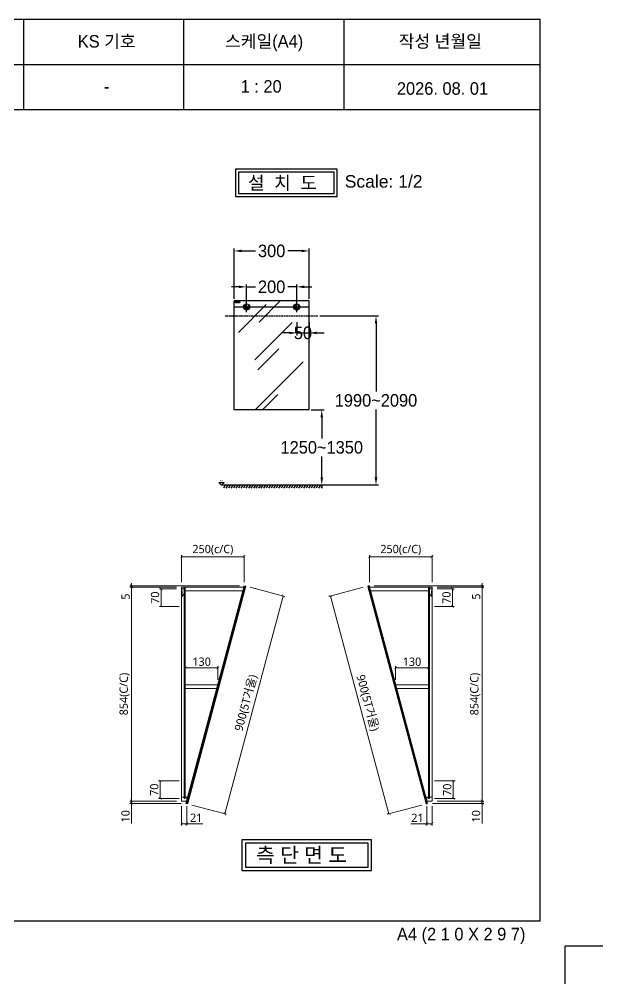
# Model space of a CAD drawing. Header units: millimetres. Extents: x -841 to 8306, y -17476 to -11944.
# Drawn here: x 5978 to 8306, y -17476 to -13626 of the extents above; entities that cross this region are included whole.
import ezdxf
from ezdxf.enums import TextEntityAlignment as Align

# ---------------------------------------------------------------- set-up
doc = ezdxf.new("R2010")
doc.units = ezdxf.units.MM
doc.linetypes.add('CENTER', pattern=[2, 1.25, -0.25, 0.25, -0.25])
doc.linetypes.add('HIDDEN2', pattern=[4.7625, 3.175, -1.5875])
for name, color, linetype in [('3', 4, 'Continuous'), ('Default', 7, 'Continuous'), ('TEXT', 7, 'Continuous'), ('도각라인', 255, 'Continuous'), ('치수선', 7, 'Continuous')]:
    doc.layers.add(name, color=color, linetype=linetype)
doc.layers.add('B-선반', color=4, linetype='Continuous', lineweight=5)
doc.styles.add('____', font='Gulim.ttf')
doc.styles.get("Standard").update_dxf_attribs({"font": 'arial.ttf'})
doc.styles.add('TITLE-S', font='Dotum.ttf')
doc.styles.add('맑은 고딕', font='malgun.ttf')
doc.styles.add('타이틀', font='H2GTRM.TTF', dxfattribs={"height": 25})
doc.dimstyles.new('ISO-10', dxfattribs={"dimtxt": 33, "dimasz": 10, "dimexe": 7, "dimexo": 20, "dimgap": 2, "dimtad": 1, "dimdec": 1, "dimzin": 9, "dimdsep": 46, "dimtxsty": '맑은 고딕', "dimblk": 'ARCHTICK', "dimcen": 2.5, "dimclrd": 5, "dimclre": 5, "dimclrt": 2, "dimadec": 0, "dimazin": 0, "dimtfac": 1, "dimtdec": 1, "dimtmove": 0, "dimatfit": 3, "dimldrblk": 'DOT', "dimfxl": 1, "dimarcsym": 0})
doc.dimstyles.new('MSADIM', dxfattribs={"dimtxt": 33, "dimasz": 17, "dimexe": 10, "dimexo": 7.5, "dimgap": 10, "dimtad": 0, "dimtih": 1, "dimtoh": 1, "dimdec": 0, "dimzin": 1, "dimdsep": 46, "dimtxsty": '____', "dimcen": 11.25, "dimadec": 0, "dimazin": 0, "dimtfac": 1, "dimtdec": 0, "dimtix": 1, "dimtmove": 0, "dimatfit": 3, "dimfxl": 1, "dimtolj": 1, "dimtzin": 1, "dimarcsym": 0})

# ---------------------------------------------------------------- blocks, each defined once
blk = doc.blocks.new('*D165')
at = {"layer": '치수선', "color": 0, "linetype": 'Continuous', "lineweight": -2, "transparency": 16777216}
for p, q in [((7142.7, -15184.7), (7195.2, -15184.7)), ((7185.2, -15214.7), (7185.2, -15299)), ((7185.2, -15454.7), (7185.2, -15370.4)), ((7142.7, -15484.7), (7195.2, -15484.7))]:
    blk.add_line(p, q, dxfattribs=at)
at = {"layer": '치수선', "color": 0, "linetype": 'Continuous', "transparency": 16777216}
for points in [[(7180.2, -15214.7), (7190.2, -15214.7), (7185.2, -15184.7)], [(7180.2, -15454.7), (7190.2, -15454.7), (7185.2, -15484.7)]]:
    blk.add_solid(points, dxfattribs=at)
at = {"layer": '치수선', "color": 0, "linetype": 'Continuous', "transparency": 16777216, "insert": (7185.2, -15334.7), "char_height": 50, "attachment_point": 5, "style": '____'}
blk.add_mtext('\\A1;1250~1350', dxfattribs=at)
blk = doc.blocks.new('*D166')
at = {"layer": '치수선', "color": 0, "linetype": 'Continuous', "lineweight": -2, "transparency": 16777216}
for p, q in [((7177.7, -14809.7), (7411.7, -14809.7)), ((7401.7, -14839.7), (7401.7, -15111.5)), ((7401.7, -15454.7), (7401.7, -15182.9)), ((7192.7, -15484.7), (7411.7, -15484.7))]:
    blk.add_line(p, q, dxfattribs=at)
at = {"layer": '치수선', "color": 0, "linetype": 'Continuous', "transparency": 16777216}
for points in [[(7396.7, -14839.7), (7406.7, -14839.7), (7401.7, -14809.7)], [(7396.7, -15454.7), (7406.7, -15454.7), (7401.7, -15484.7)]]:
    blk.add_solid(points, dxfattribs=at)
at = {"layer": '치수선', "color": 0, "linetype": 'Continuous', "transparency": 16777216, "insert": (7401.7, -15147.2), "char_height": 50, "attachment_point": 5, "style": '____'}
blk.add_mtext('\\A1;1990~2090', dxfattribs=at)
blk = doc.blocks.new('*D167')
at = {"layer": '치수선', "color": 0, "linetype": 'Continuous', "lineweight": -2, "transparency": 16777216}
for p, q in [((6855.2, -14693.7), (6825.2, -14693.7)), ((6885.2, -14794.7), (6885.2, -14683.7)), ((6885.2, -14693.7), (6920.6, -14693.7)), ((7085.2, -14693.7), (7049.8, -14693.7)), ((7085.2, -14794.7), (7085.2, -14683.7)), ((7115.2, -14693.7), (7145.2, -14693.7))]:
    blk.add_line(p, q, dxfattribs=at)
at = {"layer": '치수선', "color": 0, "linetype": 'Continuous', "transparency": 16777216}
for points in [[(6855.2, -14688.7), (6855.2, -14698.7), (6885.2, -14693.7)], [(7115.2, -14688.7), (7115.2, -14698.7), (7085.2, -14693.7)]]:
    blk.add_solid(points, dxfattribs=at)
at = {"layer": '치수선', "color": 0, "linetype": 'Continuous', "transparency": 16777216, "insert": (6985.2, -14693.7), "char_height": 50, "attachment_point": 5, "style": '____'}
blk.add_mtext('\\A1;200', dxfattribs=at)
blk = doc.blocks.new('*D170')
at = {"layer": '치수선', "color": 0, "linetype": 'Continuous', "lineweight": -2, "transparency": 16777216}
for p, q in [((7085.2, -14834.7), (7085.2, -14887.6)), ((7135.2, -14834.7), (7135.2, -14887.6)), ((7055.2, -14877.6), (7025.2, -14877.6)), ((7085.2, -14877.6), (7135.2, -14877.6)), ((7165.2, -14877.6), (7195.2, -14877.6))]:
    blk.add_line(p, q, dxfattribs=at)
at = {"layer": '치수선', "color": 0, "linetype": 'Continuous', "transparency": 16777216}
for points in [[(7055.2, -14872.6), (7055.2, -14882.6), (7085.2, -14877.6)], [(7165.2, -14872.6), (7165.2, -14882.6), (7135.2, -14877.6)]]:
    blk.add_solid(points, dxfattribs=at)
at = {"layer": '치수선', "color": 0, "linetype": 'Continuous', "transparency": 16777216, "insert": (7110.2, -14877.6), "char_height": 50, "attachment_point": 5, "style": '____'}
blk.add_mtext('\\A1;50', dxfattribs=at)
blk = doc.blocks.new('_ArchTick')
at = {"color": 0, "linetype": 'ByBlock', "const_width": 0.15}
blk.add_lwpolyline([(-0.5, -0.5), (0.5, 0.5)], dxfattribs=at)
blk = doc.blocks.new('*D288')
at = {"layer": 'B-선반', "color": 5, "lineweight": 5, "transparency": 16777216}
for p, q in [((7645.6, -15892), (7832.2, -15892)), ((7825.2, -16746.3), (7825.2, -15892)), ((7645.6, -16746.3), (7832.2, -16746.3))]:
    blk.add_line(p, q, dxfattribs=at)
at = {"layer": 'B-선반', "color": 5, "lineweight": 5, "transparency": 16777216, "xscale": 11, "yscale": 11, "zscale": 11}
for p, rotation in [((7825.2, -15892), 90), ((7825.2, -16746.3), 270)]:
    blk.add_blockref('_ArchTick', p, dxfattribs=dict(at, rotation=rotation))
at = {"layer": 'B-선반', "color": 2, "transparency": 16777216, "insert": (7797.7, -16319.2), "char_height": 33, "attachment_point": 5, "rotation": 90, "style": '맑은 고딕'}
blk.add_mtext('854(C/C)', dxfattribs=at)
blk = doc.blocks.new('_Dot')
at = {"color": 0, "linetype": 'ByBlock', "lineweight": -2}
blk.add_line((-0.5, 0), (-1, 0), dxfattribs=at)
at = {"color": 0, "linetype": 'ByBlock', "const_width": 0.5}
blk.add_lwpolyline([(-0.25, 0, 1), (0.25, 0, 1)], format="xyb", close=True, dxfattribs=at)
blk = doc.blocks.new('*D289')
at = {"layer": 'B-선반', "color": 5, "lineweight": 5, "transparency": 16777216}
for p, q in [((7645.6, -16746.3), (7832.2, -16746.3)), ((7825.2, -16746.3), (7825.2, -16735.3)), ((7825.2, -16746.3), (7825.2, -16756.3)), ((7627.2, -16756.3), (7832.2, -16756.3)), ((7825.2, -16756.3), (7825.2, -16836.1))]:
    blk.add_line(p, q, dxfattribs=at)
at = {"layer": 'B-선반', "color": 5, "lineweight": 5, "transparency": 16777216, "xscale": 11, "yscale": 11, "zscale": 11}
for p, rotation in [((7825.2, -16746.3), 270), ((7825.2, -16756.3), 90)]:
    blk.add_blockref('_ArchTick', p, dxfattribs=dict(at, rotation=rotation))
at = {"layer": 'B-선반', "color": 2, "transparency": 16777216, "insert": (7801.1, -16807.2), "char_height": 33, "attachment_point": 5, "rotation": 90, "style": '맑은 고딕'}
blk.add_mtext('10', dxfattribs=at)
blk = doc.blocks.new('*D290')
at = {"layer": 'B-선반', "color": 5, "lineweight": 5, "transparency": 16777216}
for p, q in [((7394.2, -15887), (7832.2, -15887)), ((7645.6, -15892), (7832.2, -15892)), ((7825.2, -15887), (7825.2, -15876)), ((7825.2, -15887), (7825.2, -15892)), ((7825.2, -15892), (7825.2, -15946.3))]:
    blk.add_line(p, q, dxfattribs=at)
at = {"layer": 'B-선반', "color": 5, "lineweight": 5, "transparency": 16777216, "xscale": 11, "yscale": 11, "zscale": 11}
for p, rotation in [((7825.2, -15887), 270), ((7825.2, -15892), 90)]:
    blk.add_blockref('_ArchTick', p, dxfattribs=dict(at, rotation=rotation))
at = {"layer": 'B-선반', "color": 2, "transparency": 16777216, "insert": (7801.4, -15930.2), "char_height": 33, "attachment_point": 5, "rotation": 90, "style": '맑은 고딕'}
blk.add_mtext('5', dxfattribs=at)
blk = doc.blocks.new('*D291')
at = {"layer": 'B-선반', "color": 5, "lineweight": 5, "transparency": 16777216}
for p, q in [((7351.1, -15893.2), (7213.3, -15930.1)), ((7220.1, -15928.3), (7453, -16797.6)), ((7584, -16762.5), (7446.3, -16799.4))]:
    blk.add_line(p, q, dxfattribs=at)
at = {"layer": 'B-선반', "color": 5, "lineweight": 5, "transparency": 16777216, "xscale": 11, "yscale": 11, "zscale": 11}
for p, rotation in [((7220.1, -15928.3), 104.9999999999994), ((7453, -16797.6), 284.9999999999994)]:
    blk.add_blockref('_ArchTick', p, dxfattribs=dict(at, rotation=rotation))
at = {"layer": 'B-선반', "color": 2, "transparency": 16777216, "insert": (7365.9, -16355.1), "char_height": 33, "attachment_point": 5, "rotation": 285, "style": '맑은 고딕'}
blk.add_mtext('900(5T거울)', dxfattribs=at)
blk = doc.blocks.new('*D292')
at = {"layer": 'B-선반', "color": 5, "lineweight": 5, "transparency": 16777216}
for p, q in [((7645.6, -15899.5), (7714, -15899.5)), ((7707, -15899.5), (7707, -15969.5)), ((7634.6, -15969.5), (7714, -15969.5))]:
    blk.add_line(p, q, dxfattribs=at)
at = {"layer": 'B-선반', "color": 5, "lineweight": 5, "transparency": 16777216, "xscale": 11, "yscale": 11, "zscale": 11}
for p, rotation in [((7707, -15899.5), 90), ((7707, -15969.5), 270)]:
    blk.add_blockref('_ArchTick', p, dxfattribs=dict(at, rotation=rotation))
at = {"layer": 'B-선반', "color": 2, "transparency": 16777216, "insert": (7683, -15934.5), "char_height": 33, "attachment_point": 5, "rotation": 90, "style": '맑은 고딕'}
blk.add_mtext('70', dxfattribs=at)
blk = doc.blocks.new('*D293')
at = {"layer": 'B-선반', "color": 5, "lineweight": 5, "transparency": 16777216}
for p, q in [((7634.6, -16666.3), (7717.2, -16666.3)), ((7710.2, -16736.3), (7710.2, -16666.3)), ((7634.6, -16736.3), (7717.2, -16736.3))]:
    blk.add_line(p, q, dxfattribs=at)
at = {"layer": 'B-선반', "color": 5, "lineweight": 5, "transparency": 16777216, "xscale": 11, "yscale": 11, "zscale": 11}
for p, rotation in [((7710.2, -16666.3), 90), ((7710.2, -16736.3), 270)]:
    blk.add_blockref('_ArchTick', p, dxfattribs=dict(at, rotation=rotation))
at = {"layer": 'B-선반', "color": 2, "transparency": 16777216, "insert": (7686.1, -16701.3), "char_height": 33, "attachment_point": 5, "rotation": 90, "style": '맑은 고딕'}
blk.add_mtext('70', dxfattribs=at)
blk = doc.blocks.new('*D294')
at = {"layer": 'B-선반', "color": 5, "lineweight": 5, "transparency": 16777216}
for p, q in [((7480.1, -16262.2), (7480.1, -16207.4)), ((7610.6, -16262.2), (7610.6, -16207.4)), ((7610.6, -16214.4), (7480.1, -16214.4))]:
    blk.add_line(p, q, dxfattribs=at)
at = {"layer": 'B-선반', "color": 5, "lineweight": 5, "transparency": 16777216, "xscale": 11, "yscale": 11, "zscale": 11, "rotation": 180}
blk.add_blockref('_ArchTick', (7480.1, -16214.4), dxfattribs=at)
at = {"layer": 'B-선반', "color": 5, "lineweight": 5, "transparency": 16777216, "xscale": 11, "yscale": 11, "zscale": 11}
blk.add_blockref('_ArchTick', (7610.6, -16214.4), dxfattribs=at)
at = {"layer": 'B-선반', "color": 2, "transparency": 16777216, "insert": (7545.4, -16190.3), "char_height": 33, "attachment_point": 5, "style": '맑은 고딕'}
blk.add_mtext('130', dxfattribs=at)
blk = doc.blocks.new('*D296')
at = {"layer": 'B-선반', "color": 5, "lineweight": 5, "transparency": 16777216}
for p, q in [((7375.6, -15872), (7375.6, -15764.4)), ((7375.6, -15771.4), (7625.6, -15771.4)), ((7625.6, -15872), (7625.6, -15764.4))]:
    blk.add_line(p, q, dxfattribs=at)
at = {"layer": 'B-선반', "color": 5, "lineweight": 5, "transparency": 16777216, "xscale": 11, "yscale": 11, "zscale": 11, "rotation": 180}
blk.add_blockref('_ArchTick', (7375.6, -15771.4), dxfattribs=at)
at = {"layer": 'B-선반', "color": 5, "lineweight": 5, "transparency": 16777216, "xscale": 11, "yscale": 11, "zscale": 11}
blk.add_blockref('_ArchTick', (7625.6, -15771.4), dxfattribs=at)
at = {"layer": 'B-선반', "color": 2, "transparency": 16777216, "insert": (7500.6, -15743.9), "char_height": 33, "attachment_point": 5, "style": '맑은 고딕'}
blk.add_mtext('250(c/C)', dxfattribs=at)
blk = doc.blocks.new('*D308')
at = {"layer": 'B-선반', "color": 5, "lineweight": 5, "transparency": 16777216}
for p, q in [((7604.5, -16766.3), (7604.5, -16844.1)), ((7625.6, -16766.3), (7625.6, -16844.1)), ((7604.5, -16837.1), (7540.8, -16837.1)), ((7625.6, -16837.1), (7604.5, -16837.1))]:
    blk.add_line(p, q, dxfattribs=at)
at = {"layer": 'B-선반', "color": 5, "lineweight": 5, "transparency": 16777216, "xscale": 11, "yscale": 11, "zscale": 11, "rotation": 180}
blk.add_blockref('_ArchTick', (7604.5, -16837.1), dxfattribs=at)
at = {"layer": 'B-선반', "color": 5, "lineweight": 5, "transparency": 16777216, "xscale": 11, "yscale": 11, "zscale": 11}
blk.add_blockref('_ArchTick', (7625.6, -16837.1), dxfattribs=at)
at = {"layer": 'B-선반', "color": 2, "transparency": 16777216, "insert": (7567.1, -16813.2), "char_height": 33, "attachment_point": 5, "style": '맑은 고딕'}
blk.add_mtext('21', dxfattribs=at)
blk = doc.blocks.new('계림마크')
at = {"layer": 'Default', "color": 6}
for points in [[(2240.6, 4512), (2238.4, 4512), (2237.2, 4513.4), (2237.2, 4512), (2235.6, 4512), (2235.6, 4518.1), (2237.2, 4518.1), (2237.2, 4516.7), (2238.4, 4518.1), (2240.6, 4518.1), (2238.1, 4515.1), (2240.6, 4512)], [(2238.6, 4517.7), (2236.9, 4515.7), (2236.9, 4517.7), (2235.9, 4517.7), (2235.9, 4512.4), (2236.9, 4512.4), (2236.9, 4514.4), (2238.6, 4512.4), (2239.8, 4512.4), (2237.6, 4515.1), (2239.8, 4517.7), (2238.6, 4517.7)], [(2238.6, 4517.7), (2236.9, 4515.7), (2236.9, 4517.7), (2235.9, 4517.7), (2235.9, 4512.4), (2236.9, 4512.4), (2236.9, 4514.4), (2238.6, 4512.4), (2239.8, 4512.4), (2237.6, 4515.1), (2239.8, 4517.7), (2238.6, 4517.7)], [(2272.7, 4512.8), (2235.9, 4512.8), (2235.9, 4517.3), (2272.7, 4517.3), (2272.7, 4512.8)], [(2236.3, 4512.7), (2236.5, 4512.7), (2236.5, 4517.4), (2236.3, 4517.4), (2236.3, 4512.7)], [(2238.7, 4512.7), (2239.1, 4512.7), (2237.2, 4515.1), (2239.1, 4517.4), (2238.7, 4517.4), (2236.8, 4515.1), (2238.7, 4512.7)], [(2249.6, 4512), (2247.9, 4512), (2247.9, 4518.1), (2249.6, 4518.1), (2249.6, 4512)], [(2248.3, 4512.4), (2249.3, 4512.4), (2249.3, 4517.7), (2248.3, 4517.7), (2248.3, 4512.4)], [(2248.3, 4512.4), (2249.3, 4512.4), (2249.3, 4517.7), (2248.3, 4517.7), (2248.3, 4512.4)], [(2248.6, 4512.7), (2248.9, 4512.7), (2248.9, 4517.4), (2248.6, 4517.4), (2248.6, 4512.7)], [(2263.7, 4514.3), (2261.8, 4514.3), (2262.8, 4516.9), (2263.7, 4514.3)], [(2263.7, 4514.3), (2261.8, 4514.3), (2262.8, 4516.9), (2263.7, 4514.3)], [(2262.3, 4514.7), (2263.2, 4514.7), (2262.8, 4515.9), (2262.3, 4514.7)], [(2267.1, 4512.1), (2265.8, 4512.1), (2265.8, 4516.7), (2264.2, 4516.7), (2264.2, 4518), (2268.7, 4518), (2268.7, 4516.7), (2267.1, 4516.7), (2267.1, 4512.1)], [(2264.6, 4517.1), (2266.2, 4517.1), (2266.2, 4512.5), (2266.7, 4512.5), (2266.7, 4517.1), (2268.3, 4517.1), (2268.3, 4517.6), (2264.6, 4517.6), (2264.6, 4517.1)], [(2264.6, 4517.1), (2266.2, 4517.1), (2266.2, 4512.5), (2266.7, 4512.5), (2266.7, 4517.1), (2268.3, 4517.1), (2268.3, 4517.6), (2264.6, 4517.6), (2264.6, 4517.1)], [(2273, 4512.1), (2271.8, 4512.1), (2271.8, 4514.4), (2269.8, 4514.4), (2269.8, 4512.1), (2268.5, 4512.1), (2268.5, 4518), (2269.8, 4518), (2269.8, 4515.7), (2271.8, 4515.7), (2271.8, 4518), (2273, 4518), (2273, 4512.1)], [(2272.1, 4517.6), (2272.1, 4515.3), (2269.5, 4515.3), (2269.5, 4517.6), (2268.9, 4517.6), (2268.9, 4512.5), (2269.5, 4512.5), (2269.5, 4514.7), (2272.1, 4514.7), (2272.1, 4512.5), (2272.7, 4512.5), (2272.7, 4517.6), (2272.1, 4517.6)], [(2272.1, 4517.6), (2272.1, 4515.3), (2269.5, 4515.3), (2269.5, 4517.6), (2268.9, 4517.6), (2268.9, 4512.5), (2269.5, 4512.5), (2269.5, 4514.7), (2272.1, 4514.7), (2272.1, 4512.5), (2272.7, 4512.5), (2272.7, 4517.6), (2272.1, 4517.6)]]:
    blk.add_lwpolyline(points, dxfattribs=at)
for points in [[(2243.9, 4512), (2242.1, 4512, -0.185769), (2240.6, 4512.6, -0.215407), (2239.9, 4514.1), (2239.9, 4518.1), (2243.9, 4518.1), (2243.9, 4516.4), (2241.6, 4516.4), (2241.6, 4516), (2243.9, 4516), (2243.9, 4514.3), (2241.6, 4514.3), (2241.6, 4514.1), (2241.8, 4513.8), (2242.1, 4513.7), (2243.9, 4513.7), (2243.9, 4512)], [(2240.3, 4514.1, 0.215228), (2240.8, 4512.9, 0.185488), (2242.1, 4512.4), (2243.6, 4512.4), (2243.6, 4513.4), (2242.1, 4513.4, -0.180189), (2241.5, 4513.6, -0.222321), (2241.3, 4514.1), (2241.3, 4514.7), (2243.6, 4514.7), (2243.6, 4515.6), (2241.3, 4515.6), (2241.3, 4516.8), (2243.6, 4516.8), (2243.6, 4517.7), (2240.3, 4517.7), (2240.3, 4514.1)], [(2240.3, 4514.1, 0.215228), (2240.8, 4512.9, 0.185488), (2242.1, 4512.4), (2243.6, 4512.4), (2243.6, 4513.4), (2242.1, 4513.4, -0.180189), (2241.5, 4513.6, -0.222321), (2241.3, 4514.1), (2241.3, 4514.7), (2243.6, 4514.7), (2243.6, 4515.6), (2241.3, 4515.6), (2241.3, 4516.8), (2243.6, 4516.8), (2243.6, 4517.7), (2240.3, 4517.7), (2240.3, 4514.1)], [(2240.6, 4517.4), (2240.6, 4514.1, 0.215297), (2241.1, 4513.1, 0.18557), (2242.1, 4512.7), (2243.2, 4512.7), (2243.2, 4513), (2242.1, 4513, -0.180276), (2241.3, 4513.3, -0.221546), (2240.9, 4514.1), (2240.9, 4515), (2243.2, 4515), (2243.2, 4515.3), (2240.9, 4515.3), (2240.9, 4517.1), (2243.2, 4517.1), (2243.2, 4517.4), (2240.6, 4517.4)], [(2247.9, 4512), (2246.1, 4512, -0.185189), (2244.6, 4512.6, -0.215311), (2243.9, 4514.1), (2243.9, 4518.1), (2245.6, 4518.1), (2245.6, 4514.1, 0.222786), (2245.7, 4513.8), (2246.1, 4513.7), (2247.9, 4513.7), (2247.9, 4512)], [(2246.1, 4513.2), (2246.1, 4513.4, -0.179417), (2245.5, 4513.6, -0.22152), (2245.3, 4514.1), (2245.3, 4517.7), (2244.3, 4517.7), (2244.3, 4514.1, 0.21517), (2244.8, 4512.9, 0.18522), (2246.1, 4512.4), (2247.6, 4512.4), (2247.6, 4513.4), (2246.1, 4513.4), (2246.1, 4513.2)], [(2246.1, 4513.2), (2246.1, 4513.4, -0.179417), (2245.5, 4513.6, -0.22152), (2245.3, 4514.1), (2245.3, 4517.7), (2244.3, 4517.7), (2244.3, 4514.1, 0.21517), (2244.8, 4512.9, 0.18522), (2246.1, 4512.4), (2247.6, 4512.4), (2247.6, 4513.4), (2246.1, 4513.4), (2246.1, 4513.2)], [(2244.6, 4517.4), (2244.6, 4514.1, 0.215179), (2245, 4513.1, 0.185004), (2246.1, 4512.7), (2247.2, 4512.7), (2247.2, 4513), (2246.1, 4513), (2246.1, 4513.2), (2246.1, 4513, -0.1791), (2245.3, 4513.3, -0.221092), (2244.9, 4514.1), (2244.9, 4517.4), (2244.6, 4517.4)], [(2255.7, 4512), (2254, 4512), (2254, 4516.2), (2253.9, 4516.3, 0.356352), (2253.6, 4516.3), (2253.5, 4516.2), (2253.5, 4512), (2251.8, 4512), (2251.8, 4516.2), (2251.7, 4516.3, 0.342147), (2251.4, 4516.3), (2251.3, 4516.2), (2251.3, 4512), (2249.6, 4512), (2249.6, 4516.2, -0.607869), (2252.7, 4517.8, -0.360587), (2255.1, 4517.5, -0.201389), (2255.7, 4516.2), (2255.7, 4512)], [(2254.9, 4517.3, 0.406879), (2252.7, 4517.3, 0.405211), (2250.4, 4517.3, 0.201727), (2250, 4516.2), (2250, 4512.4), (2251, 4512.4), (2251, 4516.2, -0.204489), (2251.1, 4516.6, -0.385356), (2252, 4516.6, -0.198489), (2252.2, 4516.2), (2252.2, 4512.4), (2253.1, 4512.4), (2253.1, 4516.2, -0.20324), (2253.3, 4516.6, -0.387945), (2254.2, 4516.6, -0.198224), (2254.4, 4516.2), (2254.4, 4512.4), (2255.3, 4512.4), (2255.3, 4516.2, 0.201192), (2254.9, 4517.3), (2254.9, 4517.3)], [(2254.9, 4517.3, 0.406879), (2252.7, 4517.3, 0.405211), (2250.4, 4517.3, 0.201727), (2250, 4516.2), (2250, 4512.4), (2251, 4512.4), (2251, 4516.2, -0.204489), (2251.1, 4516.6, -0.385356), (2252, 4516.6, -0.198489), (2252.2, 4516.2), (2252.2, 4512.4), (2253.1, 4512.4), (2253.1, 4516.2, -0.20324), (2253.3, 4516.6, -0.387945), (2254.2, 4516.6, -0.198224), (2254.4, 4516.2), (2254.4, 4512.4), (2255.3, 4512.4), (2255.3, 4516.2, 0.201192), (2254.9, 4517.3), (2254.9, 4517.3)], [(2254.7, 4512.7), (2255, 4512.7), (2255, 4516.2, 0.201184), (2254.6, 4517), (2254.9, 4517.3), (2254.6, 4517, 0.391565), (2252.9, 4517), (2252.7, 4516.8), (2252.4, 4517, 0.390961), (2250.7, 4517, 0.201686), (2250.3, 4516.2), (2250.3, 4512.7), (2250.6, 4512.7), (2250.6, 4516.2, -0.201752), (2250.9, 4516.8, -0.39556), (2252.2, 4516.8, -0.200441), (2252.5, 4516.2), (2252.5, 4512.7), (2252.8, 4512.7), (2252.8, 4516.2, -0.201428), (2253.1, 4516.8, -0.394328), (2254.4, 4516.8, -0.198157), (2254.7, 4516.2), (2254.7, 4512.7)], [(2258.9, 4512.1), (2256.3, 4512.1), (2256.3, 4518), (2259, 4518, -0.413496), (2260.7, 4516.3, -0.17933), (2260.3, 4515.1, -0.187749), (2260.8, 4513.9, -0.413533), (2258.9, 4512.1)], [(2259.8, 4515.1, 0.248434), (2260.4, 4516.3, 0.413464), (2259, 4517.7), (2256.6, 4517.7), (2256.6, 4512.5), (2258.9, 4512.5, 0.413601), (2260.4, 4513.9, 0.254136), (2259.8, 4515.1)], [(2259.8, 4515.1, 0.248434), (2260.4, 4516.3, 0.413464), (2259, 4517.7), (2256.6, 4517.7), (2256.6, 4512.5), (2258.9, 4512.5, 0.413601), (2260.4, 4513.9, 0.254136), (2259.8, 4515.1)], [(2258.9, 4515.4), (2257.2, 4515.4), (2257.2, 4517.1), (2259, 4517.1, -1.009647), (2258.9, 4515.4)], [(2258.9, 4515.4), (2257.2, 4515.4), (2257.2, 4517.1), (2259, 4517.1, -1.009647), (2258.9, 4515.4)], [(2257.2, 4514.9), (2258.9, 4514.9, -0.999219), (2258.9, 4513), (2257.2, 4513), (2257.2, 4514.9)], [(2257.2, 4514.9), (2258.9, 4514.9, -0.999219), (2258.9, 4513), (2257.2, 4513), (2257.2, 4514.9)], [(2257.6, 4515.8), (2258.9, 4515.8, 1.01023), (2259, 4516.7), (2257.6, 4516.7), (2257.6, 4515.8)], [(2257.6, 4513.4), (2258.9, 4513.4, 0.998821), (2258.9, 4514.5), (2257.6, 4514.5), (2257.6, 4513.4)], [(2265.5, 4512.1), (2264.1, 4512.1), (2263.7, 4513.4), (2261.9, 4513.4), (2261.4, 4512.1), (2260, 4512.1), (2262, 4517.3), (2262.1, 4517.6, -0.39349), (2263.1, 4517.9, -0.161658), (2263.5, 4517.6), (2263.6, 4517.3), (2265.5, 4512.1)], [(2263.2, 4517.4), (2262.9, 4517.6, 0.213123), (2262.6, 4517.6), (2262.4, 4517.4), (2262.3, 4517.2), (2260.5, 4512.5), (2261.1, 4512.5), (2261.6, 4513.7), (2263.9, 4513.7), (2264.4, 4512.5), (2265, 4512.5), (2263.2, 4517.2), (2263.2, 4517.4)], [(2263.2, 4517.4), (2262.9, 4517.6, 0.213123), (2262.6, 4517.6), (2262.4, 4517.4), (2262.3, 4517.2), (2260.5, 4512.5), (2261.1, 4512.5), (2261.6, 4513.7), (2263.9, 4513.7), (2264.4, 4512.5), (2265, 4512.5), (2263.2, 4517.2), (2263.2, 4517.4)]]:
    blk.add_lwpolyline(points, format="xyb", dxfattribs=at)
blk = doc.blocks.new('*D346')
at = {"layer": 'B-선반', "color": 5, "lineweight": 5, "transparency": 16777216}
for p, q in [((6605.6, -15892), (6418.9, -15892)), ((6425.9, -16746.3), (6425.9, -15892)), ((6605.6, -16746.3), (6418.9, -16746.3))]:
    blk.add_line(p, q, dxfattribs=at)
at = {"layer": 'B-선반', "color": 5, "lineweight": 5, "transparency": 16777216, "xscale": 11, "yscale": 11, "zscale": 11}
for p, rotation in [((6425.9, -15892), 90), ((6425.9, -16746.3), 270)]:
    blk.add_blockref('_ArchTick', p, dxfattribs=dict(at, rotation=rotation))
at = {"layer": 'B-선반', "color": 2, "transparency": 16777216, "insert": (6398.4, -16319.2), "char_height": 33, "attachment_point": 5, "rotation": 90, "style": '맑은 고딕'}
blk.add_mtext('854(C/C)', dxfattribs=at)
blk = doc.blocks.new('*D347')
at = {"layer": 'B-선반', "color": 5, "lineweight": 5, "transparency": 16777216}
for p, q in [((6605.6, -16746.3), (6418.9, -16746.3)), ((6425.9, -16746.3), (6425.9, -16735.3)), ((6425.9, -16746.3), (6425.9, -16756.3)), ((6624, -16756.3), (6418.9, -16756.3)), ((6425.9, -16756.3), (6425.9, -16836.1))]:
    blk.add_line(p, q, dxfattribs=at)
at = {"layer": 'B-선반', "color": 5, "lineweight": 5, "transparency": 16777216, "xscale": 11, "yscale": 11, "zscale": 11}
for p, rotation in [((6425.9, -16746.3), 270), ((6425.9, -16756.3), 90)]:
    blk.add_blockref('_ArchTick', p, dxfattribs=dict(at, rotation=rotation))
at = {"layer": 'B-선반', "color": 2, "transparency": 16777216, "insert": (6401.8, -16807.2), "char_height": 33, "attachment_point": 5, "rotation": 90, "style": '맑은 고딕'}
blk.add_mtext('10', dxfattribs=at)
blk = doc.blocks.new('*D348')
at = {"layer": 'B-선반', "color": 5, "lineweight": 5, "transparency": 16777216}
for p, q in [((6856.9, -15887), (6418.9, -15887)), ((6605.6, -15892), (6418.9, -15892)), ((6425.9, -15887), (6425.9, -15876)), ((6425.9, -15887), (6425.9, -15892)), ((6425.9, -15892), (6425.9, -15946.3))]:
    blk.add_line(p, q, dxfattribs=at)
at = {"layer": 'B-선반', "color": 5, "lineweight": 5, "transparency": 16777216, "xscale": 11, "yscale": 11, "zscale": 11}
for p, rotation in [((6425.9, -15887), 270), ((6425.9, -15892), 90)]:
    blk.add_blockref('_ArchTick', p, dxfattribs=dict(at, rotation=rotation))
at = {"layer": 'B-선반', "color": 2, "transparency": 16777216, "insert": (6402.2, -15930.2), "char_height": 33, "attachment_point": 5, "rotation": 90, "style": '맑은 고딕'}
blk.add_mtext('5', dxfattribs=at)
blk = doc.blocks.new('*D349')
at = {"layer": 'B-선반', "color": 5, "lineweight": 5, "transparency": 16777216}
for p, q in [((6900.1, -15893.2), (7037.8, -15930.1)), ((7031.1, -15928.3), (6798.1, -16797.6)), ((6667.2, -16762.5), (6804.9, -16799.4))]:
    blk.add_line(p, q, dxfattribs=at)
at = {"layer": 'B-선반', "color": 5, "lineweight": 5, "transparency": 16777216, "xscale": 11, "yscale": 11, "zscale": 11}
for p, rotation in [((7031.1, -15928.3), 75.00000000000061), ((6798.1, -16797.6), 255.0000000000006)]:
    blk.add_blockref('_ArchTick', p, dxfattribs=dict(at, rotation=rotation))
at = {"layer": 'B-선반', "color": 2, "transparency": 16777216, "insert": (6885.3, -16355.1), "char_height": 33, "attachment_point": 5, "rotation": 75, "style": '맑은 고딕'}
blk.add_mtext('900(5T거울)', dxfattribs=at)
blk = doc.blocks.new('*D350')
at = {"layer": 'B-선반', "color": 5, "lineweight": 5, "transparency": 16777216}
for p, q in [((6605.6, -15899.5), (6537.2, -15899.5)), ((6544.2, -15899.5), (6544.2, -15969.5)), ((6616.6, -15969.5), (6537.2, -15969.5))]:
    blk.add_line(p, q, dxfattribs=at)
at = {"layer": 'B-선반', "color": 5, "lineweight": 5, "transparency": 16777216, "xscale": 11, "yscale": 11, "zscale": 11}
for p, rotation in [((6544.2, -15899.5), 90), ((6544.2, -15969.5), 270)]:
    blk.add_blockref('_ArchTick', p, dxfattribs=dict(at, rotation=rotation))
at = {"layer": 'B-선반', "color": 2, "transparency": 16777216, "insert": (6520.1, -15934.5), "char_height": 33, "attachment_point": 5, "rotation": 90, "style": '맑은 고딕'}
blk.add_mtext('70', dxfattribs=at)
blk = doc.blocks.new('*D351')
at = {"layer": 'B-선반', "color": 5, "lineweight": 5, "transparency": 16777216}
for p, q in [((6616.6, -16666.3), (6534, -16666.3)), ((6541, -16736.3), (6541, -16666.3)), ((6616.6, -16736.3), (6534, -16736.3))]:
    blk.add_line(p, q, dxfattribs=at)
at = {"layer": 'B-선반', "color": 5, "lineweight": 5, "transparency": 16777216, "xscale": 11, "yscale": 11, "zscale": 11}
for p, rotation in [((6541, -16666.3), 90), ((6541, -16736.3), 270)]:
    blk.add_blockref('_ArchTick', p, dxfattribs=dict(at, rotation=rotation))
at = {"layer": 'B-선반', "color": 2, "transparency": 16777216, "insert": (6517, -16701.3), "char_height": 33, "attachment_point": 5, "rotation": 90, "style": '맑은 고딕'}
blk.add_mtext('70', dxfattribs=at)
blk = doc.blocks.new('*D352')
at = {"layer": 'B-선반', "color": 5, "lineweight": 5, "transparency": 16777216}
for p, q in [((6640.6, -16262.2), (6640.6, -16207.4)), ((6771, -16262.2), (6771, -16207.4)), ((6640.6, -16214.4), (6771, -16214.4))]:
    blk.add_line(p, q, dxfattribs=at)
at = {"layer": 'B-선반', "color": 5, "lineweight": 5, "transparency": 16777216, "xscale": 11, "yscale": 11, "zscale": 11, "rotation": 180}
blk.add_blockref('_ArchTick', (6640.6, -16214.4), dxfattribs=at)
at = {"layer": 'B-선반', "color": 5, "lineweight": 5, "transparency": 16777216, "xscale": 11, "yscale": 11, "zscale": 11}
blk.add_blockref('_ArchTick', (6771, -16214.4), dxfattribs=at)
at = {"layer": 'B-선반', "color": 2, "transparency": 16777216, "insert": (6705.8, -16190.3), "char_height": 33, "attachment_point": 5, "style": '맑은 고딕'}
blk.add_mtext('130', dxfattribs=at)
blk = doc.blocks.new('*D353')
at = {"layer": 'B-선반', "color": 5, "lineweight": 5, "transparency": 16777216}
for p, q in [((6625.6, -15872), (6625.6, -15764.4)), ((6875.6, -15771.4), (6625.6, -15771.4)), ((6875.6, -15872), (6875.6, -15764.4))]:
    blk.add_line(p, q, dxfattribs=at)
at = {"layer": 'B-선반', "color": 5, "lineweight": 5, "transparency": 16777216, "xscale": 11, "yscale": 11, "zscale": 11, "rotation": 180}
blk.add_blockref('_ArchTick', (6625.6, -15771.4), dxfattribs=at)
at = {"layer": 'B-선반', "color": 5, "lineweight": 5, "transparency": 16777216, "xscale": 11, "yscale": 11, "zscale": 11}
blk.add_blockref('_ArchTick', (6875.6, -15771.4), dxfattribs=at)
at = {"layer": 'B-선반', "color": 2, "transparency": 16777216, "insert": (6750.6, -15743.9), "char_height": 33, "attachment_point": 5, "style": '맑은 고딕'}
blk.add_mtext('250(c/C)', dxfattribs=at)
blk = doc.blocks.new('*D345')
at = {"layer": 'B-선반', "color": 5, "lineweight": 5, "transparency": 16777216}
for p, q in [((6625.6, -16766.3), (6625.6, -16844.1)), ((6646.7, -16766.3), (6646.7, -16844.1)), ((6625.6, -16837.1), (6646.7, -16837.1)), ((6646.7, -16837.1), (6710.4, -16837.1))]:
    blk.add_line(p, q, dxfattribs=at)
at = {"layer": 'B-선반', "color": 5, "lineweight": 5, "transparency": 16777216, "xscale": 11, "yscale": 11, "zscale": 11, "rotation": 180}
blk.add_blockref('_ArchTick', (6625.6, -16837.1), dxfattribs=at)
at = {"layer": 'B-선반', "color": 5, "lineweight": 5, "transparency": 16777216, "xscale": 11, "yscale": 11, "zscale": 11}
blk.add_blockref('_ArchTick', (6646.7, -16837.1), dxfattribs=at)
at = {"layer": 'B-선반', "color": 2, "transparency": 16777216, "insert": (6684, -16813.2), "char_height": 33, "attachment_point": 5, "style": '맑은 고딕'}
blk.add_mtext('21', dxfattribs=at)
blk = doc.blocks.new('*D354')
at = {"layer": '치수선', "color": 0, "linetype": 'Continuous', "lineweight": -2, "transparency": 16777216}
for p, q in [((6835.2, -14742), (6835.2, -14540.4)), ((6865.2, -14550.4), (6920.6, -14550.4)), ((7105.2, -14550.4), (7049.8, -14550.4)), ((7135.2, -14742), (7135.2, -14540.4))]:
    blk.add_line(p, q, dxfattribs=at)
at = {"layer": '치수선', "color": 0, "linetype": 'Continuous', "transparency": 16777216}
for points in [[(6865.2, -14545.4), (6865.2, -14555.4), (6835.2, -14550.4)], [(7105.2, -14545.4), (7105.2, -14555.4), (7135.2, -14550.4)]]:
    blk.add_solid(points, dxfattribs=at)
at = {"layer": '치수선', "color": 0, "linetype": 'Continuous', "transparency": 16777216, "insert": (6985.2, -14550.4), "char_height": 50, "attachment_point": 5, "style": '____'}
blk.add_mtext('\\A1;300', dxfattribs=at)

msp = doc.modelspace()

# ---------------------------------------------------------------- linework, layer by layer
for p, q in [((7135.21, -14774.53), (6835.21, -14774.53)), ((6785.21, -15484.72), (6774.6, -15474.11)), ((6774.6, -15474.11), (6795.81, -15474.11)), ((6785.21, -15484.72), (6795.81, -15474.11)), ((6800.21, -15484.72), (6792.71, -15497.22)), ((6810.21, -15484.72), (6802.71, -15497.22)), ((6820.21, -15484.72), (6812.71, -15497.22)), ((6830.21, -15484.72), (6822.71, -15497.22)), ((6840.21, -15484.72), (6832.71, -15497.22)), ((6850.21, -15484.72), (6842.71, -15497.22)), ((6860.21, -15484.72), (6852.71, -15497.22)), ((6870.21, -15484.72), (6862.71, -15497.22)), ((6880.21, -15484.72), (6872.71, -15497.22)), ((6890.21, -15484.72), (6882.71, -15497.22)), ((6900.21, -15484.72), (6892.71, -15497.22)), ((6910.21, -15484.72), (6902.71, -15497.22)), ((6920.21, -15484.72), (6912.71, -15497.22)), ((6930.21, -15484.72), (6922.71, -15497.22)), ((6940.21, -15484.72), (6932.71, -15497.22)), ((6950.21, -15484.72), (6942.71, -15497.22)), ((6960.21, -15484.72), (6952.71, -15497.22)), ((6970.21, -15484.72), (6962.71, -15497.22)), ((6980.21, -15484.72), (6972.71, -15497.22)), ((6990.21, -15484.72), (6982.71, -15497.22)), ((7000.21, -15484.72), (6992.71, -15497.22)), ((7010.21, -15484.72), (7002.71, -15497.22)), ((7020.21, -15484.72), (7012.71, -15497.22)), ((7030.21, -15484.72), (7022.71, -15497.22)), ((7040.21, -15484.72), (7032.71, -15497.22)), ((7050.21, -15484.72), (7042.71, -15497.22)), ((7060.21, -15484.72), (7052.71, -15497.22)), ((7070.21, -15484.72), (7062.71, -15497.22)), ((7080.21, -15484.72), (7072.71, -15497.22)), ((7090.21, -15484.72), (7082.71, -15497.22)), ((7100.21, -15484.72), (7092.71, -15497.22)), ((7110.21, -15484.72), (7102.71, -15497.22)), ((7120.21, -15484.72), (7112.71, -15497.22)), ((7130.21, -15484.72), (7122.71, -15497.22)), ((7140.21, -15484.72), (7132.71, -15497.22)), ((7150.21, -15484.72), (7142.71, -15497.22)), ((7160.21, -15484.72), (7152.71, -15497.22)), ((7170.21, -15484.72), (7162.71, -15497.22)), ((7180.21, -15484.72), (7172.71, -15497.22)), ((7185.21, -15493.05), (7182.71, -15497.22)), ((7185.21, -15484.72), (7185.21, -15497.22))]:
    msp.add_line(p, q)
at = {"color": 3, "linetype": 'CENTER', "ltscale": 10}
msp.add_line((6800.21, -14809.72), (7170.21, -14809.72), dxfattribs=at)
at = {"color": 3}
for points in [[(7247.13, -14224.46), (6840.47, -14224.46), (6840.47, -14332.88), (7247.13, -14332.88)], [(7235.13, -14236.46), (6852.47, -14236.46), (6852.47, -14320.88), (7235.13, -14320.88)], [(7384.34, -16901.32), (6866.83, -16901.32), (6866.83, -17023.3), (7384.34, -17023.3)], [(7370.84, -16914.82), (6880.33, -16914.82), (6880.33, -17009.8), (7370.84, -17009.8)]]:
    msp.add_lwpolyline(points, close=True, dxfattribs=at)
msp.add_lwpolyline([(7185.21, -15484.72), (6785.21, -15484.72)])
at = {"ltscale": 10}
for centre in [(6885.21, -14774.53), (7085.21, -14774.53)]:
    msp.add_circle(centre, 12.5, dxfattribs=at)
at = {"color": 4, "linetype": 'HIDDEN2', "ltscale": 10}
for centre in [(6885.21, -14774.53), (7085.21, -14774.53)]:
    msp.add_circle(centre, 8.75, dxfattribs=at)
at = {"color": 5, "linetype": 'HIDDEN2', "ltscale": 10}
for centre in [(6885.21, -14774.53), (7085.21, -14774.53)]:
    msp.add_circle(centre, 7.25, dxfattribs=at)
at = {"color": 6, "ltscale": 10}
for centre, radius in [((6881.96, -14774.53), 1.25), ((6888.46, -14774.53), 1.75), ((7081.96, -14774.53), 1.75), ((7088.46, -14774.53), 1.25)]:
    msp.add_circle(centre, radius, dxfattribs=at)
at = {"layer": '3', "ltscale": 3}
for p, q in [((7135.21, -14749.53), (6835.21, -14749.53)), ((6835.21, -15184.72), (6835.21, -14749.53)), ((6852.38, -14875.68), (6963.43, -14764.62)), ((6934.86, -14834.42), (7019.75, -14749.53)), ((7135.21, -15184.72), (7135.21, -14749.53)), ((6918.8, -14984.74), (7067.09, -14836.45)), ((6929.73, -15025.53), (7014.32, -14940.94)), ((6918.88, -15184.72), (7111.05, -14992.56)), ((6948.72, -15184.72), (7009.52, -15123.92)), ((7135.21, -15184.72), (6835.21, -15184.72)), ((6880.79, -15888.02), (6647.85, -16757.35)), ((7370.38, -15888.02), (7603.32, -16757.35))]:
    msp.add_line(p, q, dxfattribs=at)
for points in [[(6647.85, -16757.35), (6643.99, -16756.32), (6876.93, -15886.98), (6880.79, -15888.02), (6881.5, -15889.24), (6649.08, -16756.65)], [(7603.32, -16757.35), (7607.18, -16756.32), (7374.25, -15886.98), (7370.38, -15888.02), (7369.68, -15889.24), (7602.1, -16756.65)]]:
    msp.add_lwpolyline(points, close=True, dxfattribs=at)
at = {"layer": 'B-선반', "color": 30}
for p, q in [((6875.59, -15891.98), (6625.59, -15891.98)), ((6625.59, -16746.32), (6625.59, -15891.98)), ((6640.59, -15899.48), (6625.59, -15899.48)), ((6636.59, -16736.32), (6636.59, -15891.98)), ((6640.59, -16736.32), (6640.59, -15891.98)), ((6640.59, -15906.98), (6640.59, -15899.48)), ((6875.59, -15891.98), (6646.67, -16746.32)), ((7375.59, -15891.98), (7625.59, -15891.98)), ((7375.59, -15891.98), (7604.5, -16746.32)), ((7610.59, -16736.32), (7610.59, -15891.98)), ((7610.59, -15899.48), (7625.59, -15899.48)), ((7610.59, -15906.98), (7610.59, -15899.48)), ((7614.59, -16736.32), (7614.59, -15891.98)), ((7625.59, -16746.32), (7625.59, -15891.98)), ((6640.59, -15906.98), (6775.59, -15906.98)), ((6871.57, -15906.98), (6640.59, -15906.98)), ((7379.61, -15906.98), (7610.59, -15906.98)), ((7610.59, -15906.98), (7475.59, -15906.98)), ((6640.59, -15969.48), (6636.59, -15969.48)), ((7610.59, -15969.48), (7614.59, -15969.48)), ((6640.59, -16282.15), (6771.04, -16282.15)), ((7610.59, -16282.15), (7480.13, -16282.15)), ((6640.59, -16297.15), (6767.02, -16297.15)), ((7610.59, -16297.15), (7484.15, -16297.15)), ((6640.59, -16666.32), (6636.59, -16666.32)), ((7610.59, -16666.32), (7614.59, -16666.32)), ((6646.67, -16731.32), (6625.59, -16731.32)), ((6646.67, -16746.32), (6625.59, -16746.32)), ((6640.59, -16736.32), (6636.59, -16736.32)), ((6646.67, -16731.32), (6646.67, -16746.32)), ((7604.5, -16731.32), (7625.59, -16731.32)), ((7604.5, -16731.32), (7604.5, -16746.32)), ((7604.5, -16746.32), (7625.59, -16746.32)), ((7610.59, -16736.32), (7614.59, -16736.32))]:
    msp.add_line(p, q, dxfattribs=at)
for points in [[(6636.59, -15919.48), (6626.59, -15929.48), (6626.59, -15920.56), (6628.59, -15918.56), (6628.59, -15908.41), (6626.59, -15906.41), (6626.59, -15899.48), (6636.59, -15899.48)], [(7614.59, -15919.48), (7624.59, -15929.48), (7624.59, -15920.56), (7622.59, -15918.56), (7622.59, -15908.41), (7624.59, -15906.41), (7624.59, -15899.48), (7614.59, -15899.48)]]:
    msp.add_lwpolyline(points, close=True, dxfattribs=at)
at = {"layer": '도각라인', "color": 7}
for p, q in [((2996.44, -13625.58), (8056.44, -13625.58)), ((5996.44, -13985.58), (5996.44, -13625.58)), ((6635.41, -13985.58), (6635.41, -13625.58)), ((7274.38, -13985.58), (7274.38, -13625.58)), ((8056.44, -17225.58), (8056.44, -13625.58)), ((3996.44, -13805.58), (8056.44, -13805.58)), ((2996.44, -13985.58), (8056.44, -13985.58)), ((8056.44, -17225.58), (2996.44, -17225.58)), ((8306.44, -17325.58), (8156.44, -17325.58)), ((8156.44, -17475.58), (8156.44, -17325.58))]:
    msp.add_line(p, q, dxfattribs=at)

# ---------------------------------------------------------------- block references
at = {"xscale": 0.5, "yscale": 0.5, "zscale": 0.5}
msp.add_blockref('계림마크', (5721.28, -17012.32), dxfattribs=at)

# ---------------------------------------------------------------- texts
at = {"color": 3, "style": 'TITLE-S'}
for s, height, p in [('설  치  도', 52.796, (6890.62, -14305.03)), ('측 단 면 도', 59.396, (6923.25, -16991.97))]:
    msp.add_text(s, height=height, dxfattribs=at).set_placement(p)
at = {"color": 5, "ltscale": 10, "insert": (7276.78, -14247.66), "char_height": 50, "attachment_point": 1}
msp.add_mtext_dynamic_manual_height_columns('Scale: 1/2', width=372.2988, gutter_width=100, heights=[0], dxfattribs=at)
at = {"insert": (6778.66, -15464.33), "char_height": 7.5, "attachment_point": 1}
msp.add_mtext_dynamic_manual_height_columns('F.L', width=21.2976, gutter_width=6.25, heights=[0], dxfattribs=at)
at = {"layer": 'TEXT', "style": '타이틀'}
for s, p in [('KS 기호', (6326.99, -13713.47)), ('스케일(A4)', (6955.28, -13713.47)), ('작성 년월일', (7658.17, -13713.47)), ('-', (6326.99, -13893.47)), ('1 : 20', (6943.34, -13893.47)), ('2026. 08. 01', (7667.01, -13901.82))]:
    msp.add_text(s, height=50, dxfattribs=at).set_placement(p, align=Align.MIDDLE_CENTER)
msp.add_text('A4 (2 1 0 X 2 9 7)', height=50, dxfattribs=at).set_placement((7998.09, -17277.51), align=Align.MIDDLE_RIGHT)

# ---------------------------------------------------------------- dimensions: what is measured, and where the dimension line sits
at = {"layer": 'B-선반'}
for base, p1, p2, angle, text, override, picture, middle in [((6625.59, -15771.39), (6875.59, -15891.98), (6625.59, -15891.98), 180, '<>(c/C)', {"dimasz": 11, "dimgap": 7, "dimblk1": 'ArchTick', "dimblk2": 'ArchTick', "dimsah": 1, "dimlwd": 5, "dimlwe": 5}, '*D353', (6750.59, -15743.88)), ((6425.95, -15891.98), (6625.59, -16746.32), (6625.59, -15891.98), 90, '<>(C/C)', {"dimasz": 11, "dimgap": 7, "dimdec": 0, "dimblk1": 'ArchTick', "dimblk2": 'ArchTick', "dimsah": 1, "dimlwd": 5, "dimlwe": 5}, '*D346', (6398.43, -16319.15)), ((7825.23, -15891.98), (7625.59, -16746.32), (7625.59, -15891.98), 90, '<>(C/C)', {"dimasz": 11, "dimgap": 7, "dimdec": 0, "dimblk1": 'ArchTick', "dimblk2": 'ArchTick', "dimsah": 1, "dimlwd": 5, "dimlwe": 5}, '*D288', (7797.71, -16319.15))]:
    dim = msp.add_linear_dim(base=base, p1=p1, p2=p2, angle=angle, text=text, dimstyle='ISO-10', override=override, dxfattribs=at)
    dim.commit()
    dim.dimension.update_dxf_attribs({"geometry": picture, "text_midpoint": middle})
dim = msp.add_linear_dim(base=(7625.59, -15771.39), p1=(7375.59, -15891.98), p2=(7625.59, -15891.98), text='<>(c/C)', dimstyle='ISO-10', override={"dimasz": 11, "dimgap": 7, "dimblk1": 'ArchTick', "dimblk2": 'ArchTick', "dimsah": 1, "dimlwd": 5, "dimlwe": 5}, dxfattribs=at)
dim.commit()
dim.dimension.update_dxf_attribs({"geometry": '*D296', "text_midpoint": (7500.59, -15743.88)})
for base, p1, p2, angle, override, picture, middle in [((6425.95, -15891.98), (6876.93, -15886.98), (6625.59, -15891.98), 90, {"dimasz": 11, "dimgap": 7, "dimblk1": 'ArchTick', "dimblk2": 'ArchTick', "dimsah": 1, "dimlwd": 5, "dimlwe": 5}, '*D348', (6402.17, -15930.15)), ((6544.17, -15969.48), (6625.59, -15899.48), (6636.59, -15969.48), 90, {"dimasz": 11, "dimgap": 7, "dimblk1": 'ArchTick', "dimblk2": 'ArchTick', "dimsah": 1, "dimlwd": 5, "dimlwe": 5}, '*D350', (6520.12, -15934.48)), ((7825.23, -15891.98), (7374.25, -15886.98), (7625.59, -15891.98), 90, {"dimasz": 11, "dimgap": 7, "dimblk1": 'ArchTick', "dimblk2": 'ArchTick', "dimsah": 1, "dimlwd": 5, "dimlwe": 5}, '*D290', (7801.45, -15930.15)), ((7707, -15969.48), (7625.59, -15899.48), (7614.59, -15969.48), 90, {"dimasz": 11, "dimgap": 7, "dimblk1": 'ArchTick', "dimblk2": 'ArchTick', "dimsah": 1, "dimlwd": 5, "dimlwe": 5}, '*D292', (7682.95, -15934.48)), ((6771.04, -16214.4), (6640.59, -16282.15), (6771.04, -16282.15), 180, {"dimasz": 11, "dimgap": 7, "dimdec": 0, "dimblk1": 'ArchTick', "dimblk2": 'ArchTick', "dimsah": 1, "dimlwd": 5, "dimlwe": 5}, '*D352', (6705.81, -16190.26)), ((6541.02, -16666.32), (6636.59, -16736.32), (6636.59, -16666.32), 90, {"dimasz": 11, "dimgap": 7, "dimblk1": 'ArchTick', "dimblk2": 'ArchTick', "dimsah": 1, "dimlwd": 5, "dimlwe": 5}, '*D351', (6516.97, -16701.32)), ((7710.15, -16666.32), (7614.59, -16736.32), (7614.59, -16666.32), 90, {"dimasz": 11, "dimgap": 7, "dimblk1": 'ArchTick', "dimblk2": 'ArchTick', "dimsah": 1, "dimlwd": 5, "dimlwe": 5}, '*D293', (7686.1, -16701.32)), ((6425.95, -16756.32), (6625.59, -16746.32), (6643.99, -16756.32), 90, {"dimasz": 11, "dimgap": 7, "dimblk1": 'ArchTick', "dimblk2": 'ArchTick', "dimsah": 1, "dimlwd": 5, "dimlwe": 5}, '*D347', (6401.81, -16807.22)), ((6646.67, -16837.09), (6625.59, -16746.32), (6646.67, -16746.32), 180, {"dimasz": 11, "dimgap": 7, "dimdec": 0, "dimblk1": 'ArchTick', "dimblk2": 'ArchTick', "dimsah": 1, "dimlwd": 5, "dimlwe": 5}, '*D345', (6684.04, -16813.24)), ((7825.23, -16756.32), (7625.59, -16746.32), (7607.18, -16756.32), 90, {"dimasz": 11, "dimgap": 7, "dimblk1": 'ArchTick', "dimblk2": 'ArchTick', "dimsah": 1, "dimlwd": 5, "dimlwe": 5}, '*D289', (7801.09, -16807.22))]:
    dim = msp.add_linear_dim(base=base, p1=p1, p2=p2, angle=angle, dimstyle='ISO-10', override=override, dxfattribs=at)
    dim.commit()
    dim.dimension.update_dxf_attribs({"geometry": picture, "text_midpoint": middle})
for p1, p2, distance, picture, middle in [((6880.79, -15888.02), (6647.85, -16757.35), 155.58, '*D349', (6885.28, -16355.1)), ((7370.38, -15888.02), (7603.32, -16757.35), -155.58, '*D291', (7365.89, -16355.1))]:
    dim = msp.add_aligned_dim(p1=p1, p2=p2, distance=distance, text='<>(5T거울)', dimstyle='ISO-10', override={"dimasz": 11, "dimgap": 7, "dimblk1": 'ArchTick', "dimblk2": 'ArchTick', "dimsah": 1, "dimlwd": 5, "dimlwe": 5}, dxfattribs=at)
    dim.commit()
    dim.dimension.update_dxf_attribs({"geometry": picture, "text_midpoint": middle})
for base, p1, p2, picture, middle in [((7480.13, -16214.4), (7610.59, -16282.15), (7480.13, -16282.15), '*D294', (7545.36, -16190.26)), ((7604.5, -16837.09), (7625.59, -16746.32), (7604.5, -16746.32), '*D308', (7567.13, -16813.24))]:
    dim = msp.add_linear_dim(base=base, p1=p1, p2=p2, dimstyle='ISO-10', override={"dimasz": 11, "dimgap": 7, "dimdec": 0, "dimblk1": 'ArchTick', "dimblk2": 'ArchTick', "dimsah": 1, "dimlwd": 5, "dimlwe": 5}, dxfattribs=at)
    dim.commit()
    dim.dimension.update_dxf_attribs({"geometry": picture, "text_midpoint": middle})
at = {"layer": '치수선', "linetype": 'Continuous'}
for base, p1, p2, picture, middle in [((6835.21, -14550.41), (7135.21, -14749.53), (6835.21, -14749.53), '*D354', (6985.21, -14550.41)), ((7085.21, -14693.67), (6885.21, -14802.22), (7085.21, -14802.22), '*D167', (6985.21, -14693.67)), ((7135.21, -14877.57), (7085.21, -14827.22), (7135.21, -14827.22), '*D170', (7110.21, -14877.57))]:
    dim = msp.add_linear_dim(base=base, p1=p1, p2=p2, dimstyle='MSADIM', override={"dimtxt": 50, "dimasz": 30}, dxfattribs=at)
    dim.commit()
    dim.dimension.update_dxf_attribs({"geometry": picture, "text_midpoint": middle})
for base, p1, p2, text, picture, middle in [((7401.68, -15484.72), (7170.21, -14809.72), (7185.21, -15484.72), '1990~2090', '*D166', (7401.68, -15147.22)), ((7185.21, -15484.72), (7135.21, -15184.72), (7135.21, -15484.72), '1250~1350', '*D165', (7185.21, -15334.72))]:
    dim = msp.add_linear_dim(base=base, p1=p1, p2=p2, angle=90, text=text, dimstyle='MSADIM', override={"dimtxt": 50, "dimasz": 30}, dxfattribs=at)
    dim.commit()
    dim.dimension.update_dxf_attribs({"geometry": picture, "text_midpoint": middle})

doc.saveas('drawing.dxf')
